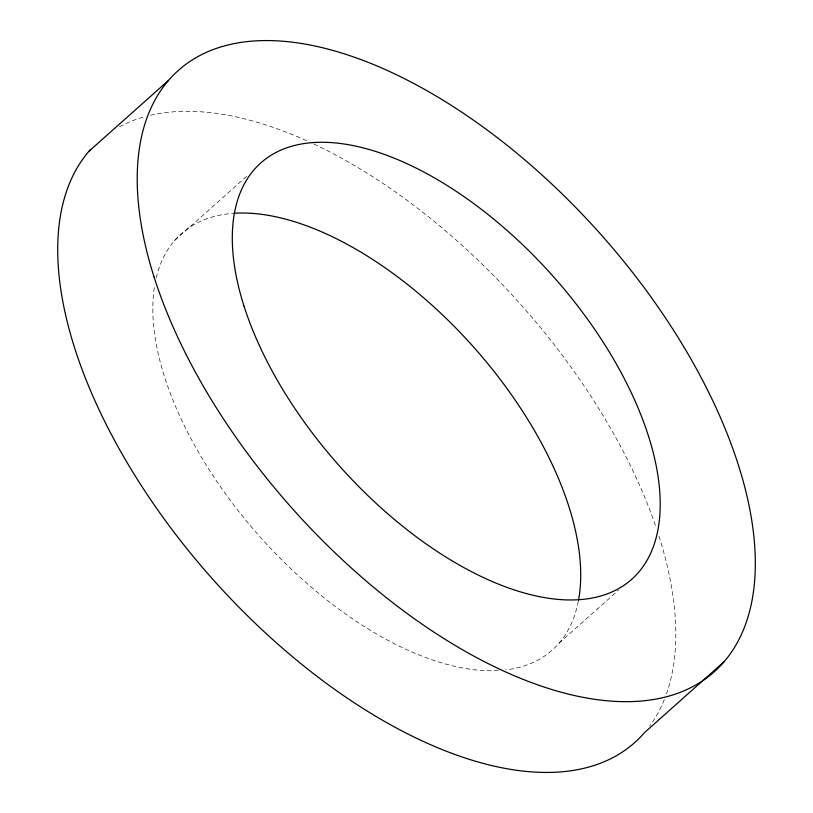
<?xml version="1.0" encoding="UTF-8"?>
<svg xmlns="http://www.w3.org/2000/svg" width="813" height="813" viewBox="0 0 813 813"><rect width="100%" height="100%" fill="white"/><g stroke="black" fill="none" stroke-linecap="round" stroke-linejoin="round"><path stroke-width="0.61" stroke-dasharray="4.07 3.05" d="M174.49 240.628L248.28 174.897M559.039 643.154L618.642 590.075M119.44 126.777A402.75 206.36 48.3 0 1 145.822 116.411M150.507 115.243A402.75 206.36 48.3 0 1 308.107 141.36M313.899 144.043A402.75 206.36 48.3 0 1 656.396 528.267M658.987 536.184A402.75 206.36 48.3 0 1 666.193 694.719M664.323 699.617A402.75 206.36 48.3 0 1 649.75 726.009M578.307 601.315A278.829 142.864 48.3 0 1 506.001 669.871M498.318 670.562A278.829 142.864 48.3 0 1 260.709 537.606A278.829 142.864 48.3 0 1 154.592 285.983M156.208 277.904A278.829 142.864 48.3 0 1 232.62 213.402"/><path stroke-width="1.22" d="M89.034 151.177L168.504 80.385M723.966 661.823L644.496 732.615A402.75 206.36 48.3 0 1 229.571 597.514A402.75 206.36 48.3 0 1 90.69 149.297M233.91 213.301A278.829 142.864 48.3 0 1 473.42 346.846A278.829 142.864 48.3 0 1 578.531 600.157M243.93 305.83A278.829 142.864 48.3 0 0 607.677 593.714A278.829 142.864 48.3 0 0 487.099 213.778A278.829 142.864 48.3 0 0 243.93 305.83M154.013 276.816A402.75 206.36 48.3 0 0 679.424 692.656A402.75 206.36 48.3 0 0 505.259 143.85A402.75 206.36 48.3 0 0 154.013 276.816"/></g></svg>
